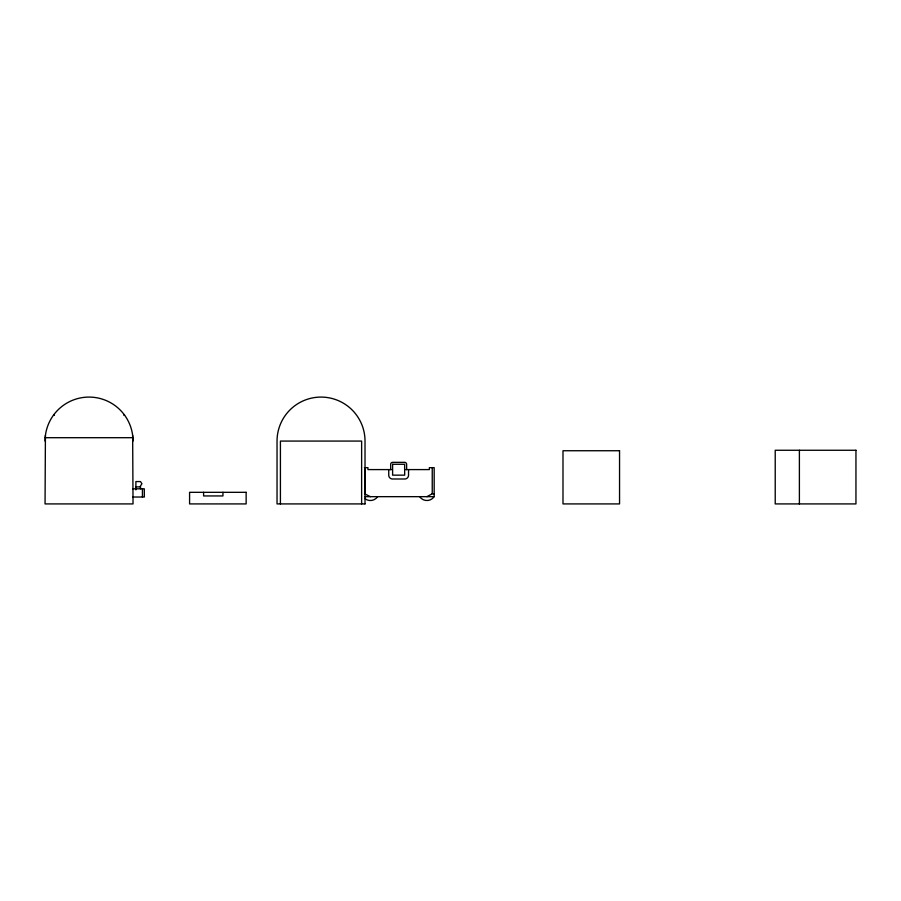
<?xml version="1.0" encoding="UTF-8"?>
<svg xmlns="http://www.w3.org/2000/svg" width="901" height="901" viewBox="0 0 901 901"><rect width="100%" height="100%" fill="white"/><g stroke="black" fill="none" stroke-linecap="round" stroke-linejoin="round"><path stroke-width="1.35" d="M132.65 435.329L133.033 503.918L45.05 503.918L45.422 435.329M426.928 496.665L432.243 493.771L434.158 493.771M53.531 415.215L54.477 415.215M123.809 415.215L124.552 415.215M45.275 437.695L132.807 437.695M364.398 467.664L367.946 467.664L367.946 469.59L391.665 469.59M405.619 469.59L429.338 469.59L429.338 467.664L434.169 467.664L434.169 496.665L364.612 496.665M135.893 486.878L140.488 486.878M132.627 488.815L144.295 488.815L144.351 497.025L132.627 497.025M364.545 493.771L370.367 496.665M799.39 450.263L799.39 503.918M432.243 467.664L432.243 493.771M408.558 469.59L408.525 475.66A3.874 3.874 0 0 1 405.191 478.994L392.093 478.994A3.874 3.874 0 0 1 388.759 475.66L388.736 469.59M406.621 469.59L406.621 464.274A1.937 1.937 0 0 0 404.684 462.348L392.599 462.348A1.937 1.937 0 0 0 390.662 464.274L390.662 469.59M365.051 467.664L365.051 493.771M361.628 503.918L361.628 441.073L280.414 441.073L280.414 503.918M222.941 492.318L222.941 495.944L203.603 495.944L203.603 492.318M142.426 488.815L142.426 497.025M140.488 488.815L140.488 485.909L141.941 483.736L140.488 481.562L135.893 481.562L135.893 489.896M377.62 496.665A8.728 8.728 0 0 1 365.063 498.737M434.169 496.665A8.728 8.728 0 0 1 419.675 496.665M45.05 441.073A43.991 43.991 0 0 1 89.041 397.082A43.991 43.991 0 0 1 133.033 441.073M392.611 464.285L392.611 475.154L404.684 475.154L404.628 464.274L392.667 464.274M855.95 450.263L775.22 450.263L775.22 503.918L855.95 503.918L855.95 450.263M619.55 450.737L562.99 450.737L562.99 503.918L619.55 503.918L619.55 450.737M246.142 492.318L189.582 492.318L189.582 503.918L246.142 503.918L246.142 492.318M365.018 503.918L277.035 503.918L277.035 441.073A43.991 43.991 0 0 1 321.026 397.082A43.991 43.991 0 0 1 365.018 441.073L365.018 503.918"/></g></svg>
